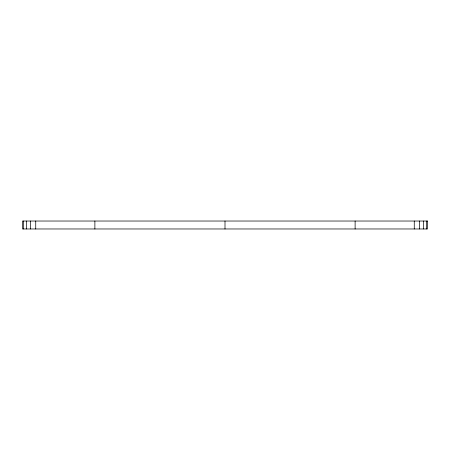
<?xml version="1.0" encoding="UTF-8"?>
<svg xmlns="http://www.w3.org/2000/svg" width="450" height="450" viewBox="0 0 450 450"><rect width="100%" height="100%" fill="white"/><g stroke="black" fill="none" stroke-linecap="round" stroke-linejoin="round"><path stroke-width="0.67" d="M426.459 221.029L426.459 228.971M423.624 221.029L423.624 228.971M419.417 221.029L419.417 228.971M414.264 221.029L414.264 228.971M355.118 221.029L355.118 228.971M225 221.029L225 228.971M94.883 221.029L94.883 228.971M35.736 221.029L35.736 228.971M30.583 221.029L30.583 228.971M26.376 221.029L26.376 228.971M23.541 221.029L23.541 228.971M427.5 221.029L22.5 221.029L22.5 228.971L427.5 228.971L427.5 221.029"/></g></svg>
